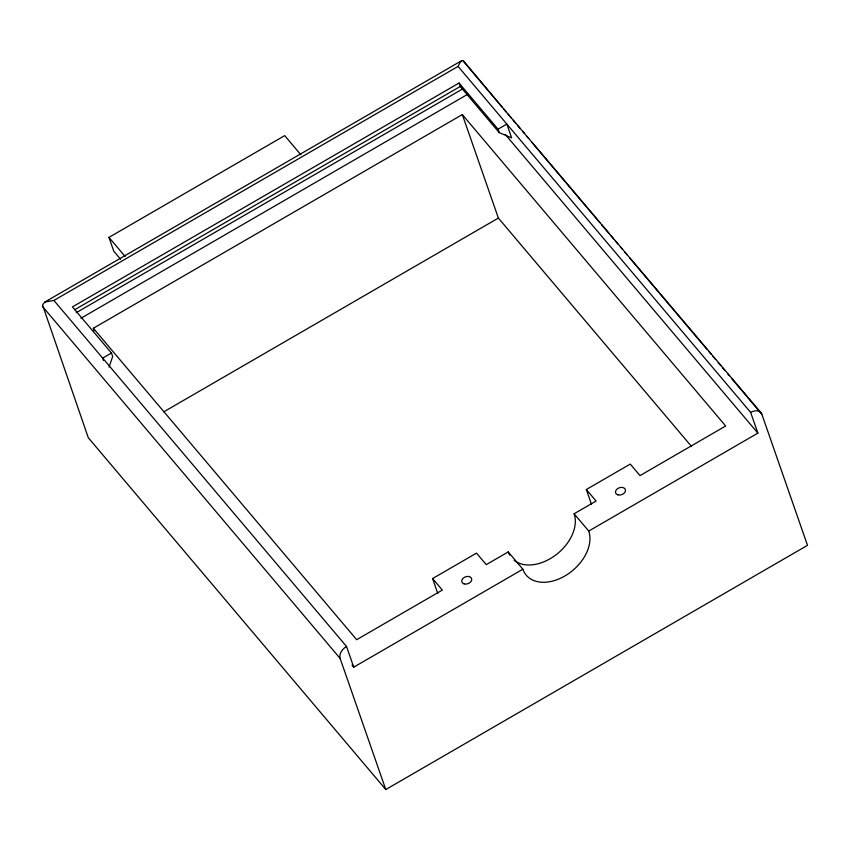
<?xml version="1.0" encoding="UTF-8"?>
<svg xmlns="http://www.w3.org/2000/svg" width="850" height="850" viewBox="0 0 850 850"><rect width="100%" height="100%" fill="white"/><g stroke="black" fill="none" stroke-linecap="round" stroke-linejoin="round"><path stroke-width="1.27" d="M109.087 367.168L112.668 356.479L111.467 353.026L72.452 306.892L459.032 83.034L498.047 129.168L499.248 132.621L511.636 137.881L506.823 124.079L498.047 129.168M731.85 378.76L761.855 414.248L807.5 545.328L385.783 789.544L88.304 437.75L42.5 304.906L44.954 301.984L53.911 300.443L458.065 66.406L460.339 61.901L462.644 60.456L760.931 412.632M120.615 259.282L113.772 251.186L108.97 237.384L284.686 135.628L300.879 154.774M44.954 301.984L461.529 60.754M74.8 309.676L460.233 86.477L459.032 83.034M76.224 312.704L463.154 88.634M80.931 318.272L467.851 94.201M94.191 330.767L93.33 328.27L462.326 114.58L725.666 425.999L640.008 475.607L630.254 464.079L586.33 489.515L591.536 504.464M111.467 353.026L102.68 358.116L103.488 360.421M163.742 411.846L498.366 218.067L462.326 114.58M437.782 593.513L432.576 578.553L476.499 553.116L486.253 564.644L508.226 551.926L522.856 569.224A38.739 26.435 -40.2 0 0 564.804 576.024A38.739 26.435 -40.2 0 0 588.742 531.069L757.871 433.128L750.667 412.431L458.065 66.406M514.176 560.373A38.739 26.435 -40.2 0 0 556.431 554.497A38.739 26.435 -40.2 0 0 574.111 513.772L596.084 501.043L586.33 489.515M352.017 665.146L353.728 667.165L522.856 569.224M502.095 107.058L463.622 61.041M503.806 109.087L506.377 112.126M508.098 114.155L511.519 118.214M513.241 120.243L515.812 123.282M517.523 125.311L520.094 128.35M522.665 131.389L524.386 133.418M526.957 136.457L528.668 138.486M532.1 142.545L599.824 222.636M601.534 224.666L609.259 233.782M610.969 235.811L613.541 238.85M615.251 240.879L617.822 243.929M620.394 246.968L622.115 248.997M624.686 252.036L627.258 255.074M629.829 258.113L706.987 349.361M708.698 351.39L711.269 354.429M712.991 356.458L715.562 359.497M718.133 362.536L720.704 365.585M722.415 367.604L724.986 370.653M727.558 373.692L729.279 375.721M505.251 134.396L757.871 433.128M460.233 86.477L499.248 132.621M498.366 218.067L691.571 446.516M574.111 513.772L588.742 531.069M432.576 578.553L442.329 590.081L356.671 639.689L93.33 328.27M108.97 237.384L125.162 256.53M53.911 300.443L346.524 646.468L353.728 667.165M42.659 306.669L340.138 658.452L385.783 789.544M340.138 658.452A10.328 7.044 -40.2 0 1 346.524 646.468M750.667 412.431A10.328 7.044 -40.2 0 1 761.855 414.248M509.681 555.135A38.739 26.435 -40.2 0 1 508.226 551.926M617.897 494.859A5.164 3.655 -19.2 0 0 625.504 490.45A5.164 3.655 -19.2 0 0 618.046 488.325A5.164 3.655 -19.2 0 0 617.897 494.859M464.142 583.897A5.164 3.655 -19.2 0 0 471.75 579.487A5.164 3.655 -19.2 0 0 464.291 577.362A5.164 3.655 -19.2 0 0 464.142 583.897"/></g></svg>
